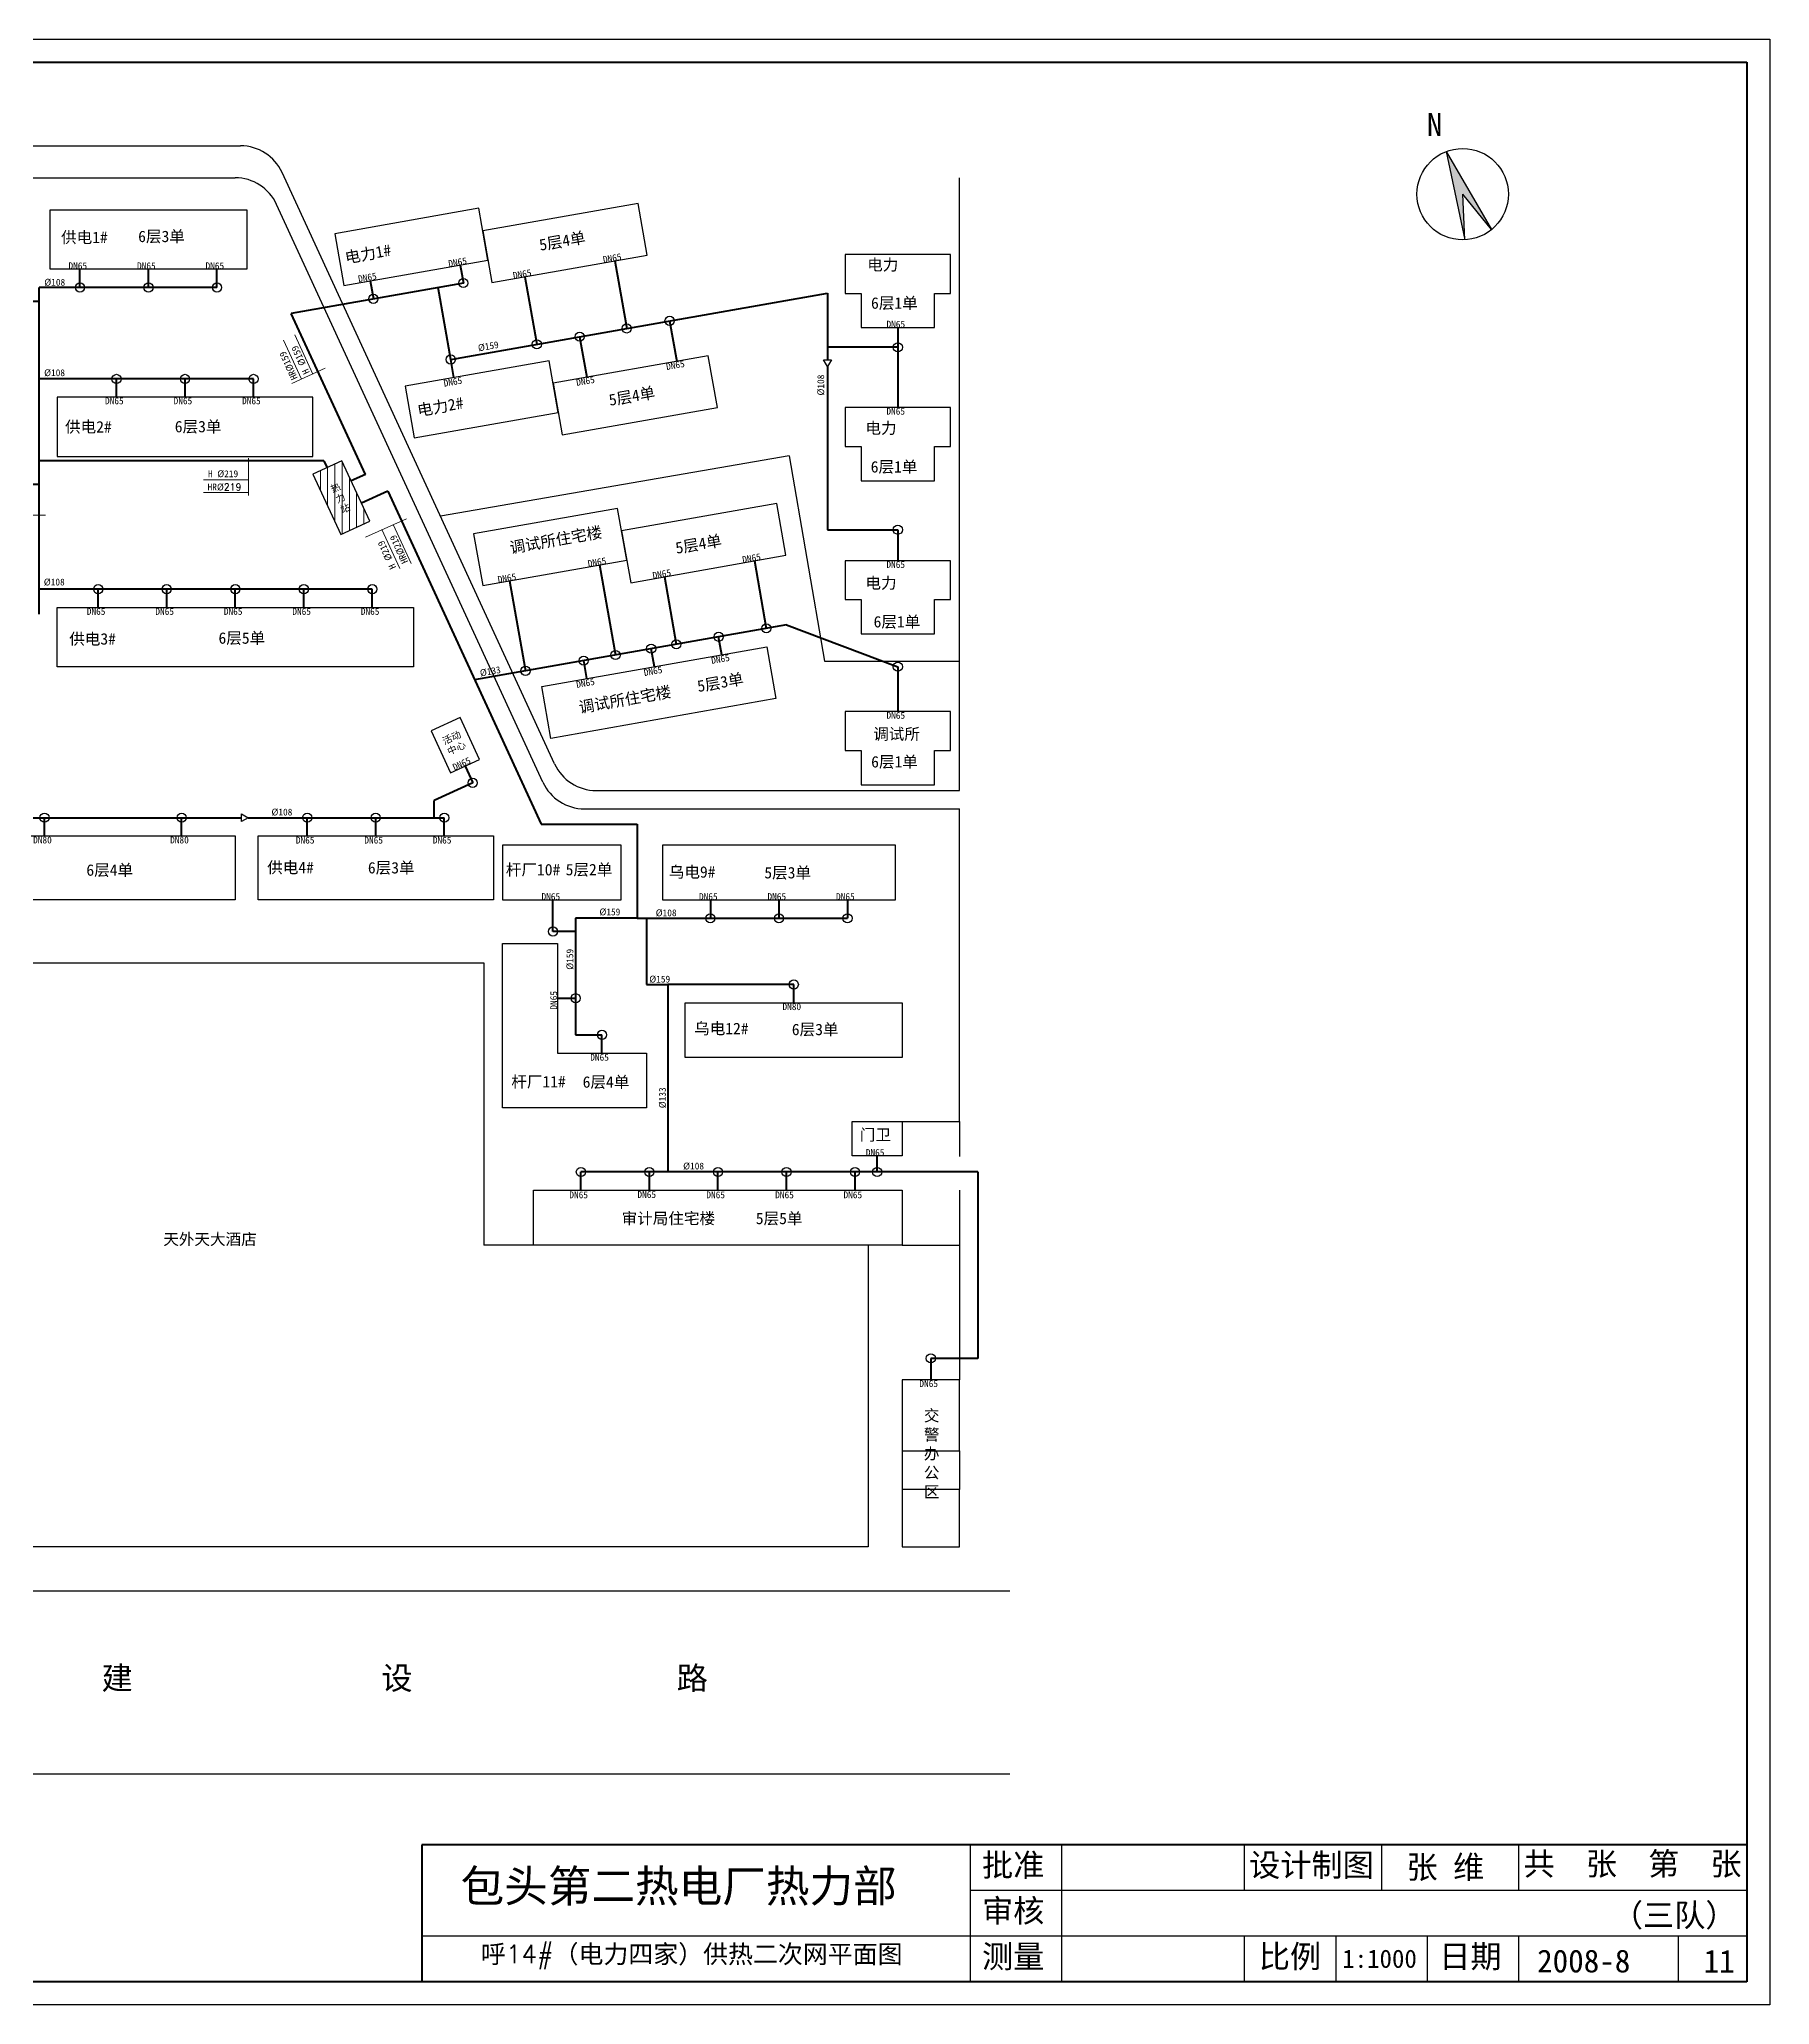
# Model space of a CAD drawing. Header units: millimetres. Extents: x 710 to 1314, y 285 to 715.
# Drawn here: x 935.4 to 1314.2, y 285.3 to 715.3 of the extents above; entities that cross this region are included whole.
import ezdxf

# ---------------------------------------------------------------- set-up
doc = ezdxf.new("R2010")
doc.units = ezdxf.units.MM
doc.layers.add('围栏', color=3, linetype='Continuous')
doc.layers.add('边线', color=1, linetype='Continuous')
doc.layers.add('标注', color=7, linetype='Continuous', lineweight=18)
doc.layers.add('管道', color=7, linetype='Continuous', lineweight=50)

msp = doc.modelspace()

# ---------------------------------------------------------------- hatches: boundary and pattern name
msp.add_hatch(color=256).paths.add_polyline_path([(1243.39, 690.8), (1247.46, 671.48), (1246.98, 681.47), (1253.32, 673.74)])
at = {"layer": '标注'}
h = msp.add_hatch(dxfattribs=at)
h.set_pattern_fill('ANSI31', color=256, scale=0.5, angle=45, style=0)
h.paths.add_polyline_path([(1001.39, 607.03), (1007.74, 609.96), (1001.67, 623.13), (995.32, 620.2)])
h.paths.add_polyline_path([(998.51, 617.67), (1001.05, 618.84), (1004.44, 611.48), (1001.9, 610.31)], flags=24)

# ---------------------------------------------------------------- linework, layer by layer
at = {"lineweight": 40}
for p, q in [((715.18, 710.35), (1309.18, 710.35)), ((1309.18, 710.35), (1309.18, 290.35)), ((1309.18, 320.35), (1019.18, 320.35)), ((1019.18, 320.35), (1019.18, 290.35)), ((1309.18, 290.35), (715.18, 290.35))]:
    msp.add_line(p, q, dxfattribs=at)
for p, q in [((900.82, 692.05), (979.47, 692.05)), ((1243.39, 690.8), (1247.46, 671.48)), ((1243.39, 690.8), (1253.32, 673.74)), ((900.82, 685.05), (978.29, 685.05)), ((1048.21, 556.8), (988.55, 686.23)), ((1066.48, 679.43), (1032.5, 673.44)), ((1068.47, 668.11), (1066.48, 679.43)), ((1247.46, 671.48), (1246.98, 681.47)), ((1253.32, 673.74), (1246.98, 681.47)), ((937.82, 678.05), (980.82, 678.05)), ((937.82, 665.05), (937.82, 678.05)), ((980.82, 678.05), (980.82, 665.05)), ((1045.65, 552.8), (987.37, 679.23)), ((1031.63, 678.37), (1000.12, 672.81)), ((1033.63, 667.04), (1031.63, 678.37)), ((1000.12, 672.81), (1002.11, 661.48)), ((1032.5, 673.44), (1034.5, 662.12)), ((1002.11, 661.48), (1033.63, 667.04)), ((1034.5, 662.12), (1068.47, 668.11)), ((1134.84, 668.27), (1111.84, 668.27)), ((1111.84, 668.27), (1111.84, 659.77)), ((1134.84, 659.77), (1134.84, 668.27)), ((980.82, 665.05), (937.82, 665.05)), ((1111.84, 659.77), (1115.34, 659.77)), ((1115.34, 659.77), (1115.34, 652.27)), ((1131.34, 659.77), (1134.84, 659.77)), ((1131.34, 652.27), (1131.34, 659.77)), ((1115.34, 652.27), (1131.34, 652.27)), ((1047, 645.03), (1015.48, 639.47)), ((1048.99, 633.71), (1047, 645.03)), ((1081.84, 646.1), (1047.87, 640.11)), ((1083.84, 634.77), (1081.84, 646.1)), ((939.32, 637.05), (939.32, 624.05)), ((995.32, 637.05), (939.32, 637.05)), ((995.32, 624.05), (995.32, 637.05)), ((1015.48, 639.47), (1017.48, 628.15)), ((1047.87, 640.11), (1049.86, 628.78)), ((1017.48, 628.15), (1048.99, 633.71)), ((1049.86, 628.78), (1083.84, 634.77)), ((1111.84, 634.77), (1111.84, 626.27)), ((1134.84, 634.77), (1111.84, 634.77)), ((1134.84, 626.27), (1134.84, 634.77)), ((939.32, 624.05), (995.32, 624.05)), ((1111.84, 626.27), (1115.34, 626.27)), ((1115.34, 626.27), (1115.34, 618.77)), ((1131.34, 618.77), (1131.34, 626.27)), ((1131.34, 626.27), (1134.84, 626.27)), ((1001.67, 623.13), (995.32, 620.2)), ((995.32, 620.2), (1001.39, 607.03)), ((1007.74, 609.96), (1001.67, 623.13)), ((1115.34, 618.77), (1131.34, 618.77)), ((1062, 612.71), (1030.49, 607.15)), ((1064, 601.39), (1062, 612.71)), ((1096.85, 613.78), (1062.87, 607.79)), ((1098.84, 602.45), (1096.85, 613.78)), ((1001.39, 607.03), (1007.74, 609.96)), ((1030.49, 607.15), (1032.49, 595.83)), ((1062.87, 607.79), (1064.87, 596.46)), ((1064.87, 596.46), (1098.84, 602.45)), ((1032.49, 595.83), (1064, 601.39)), ((1134.84, 601.27), (1111.84, 601.27)), ((1111.84, 601.27), (1111.84, 592.77)), ((1134.84, 592.77), (1134.84, 601.27)), ((939.32, 591.05), (1017.32, 591.05)), ((939.32, 578.05), (939.32, 591.05)), ((1017.32, 591.05), (1017.32, 578.05)), ((1111.84, 592.77), (1115.34, 592.77)), ((1115.34, 592.77), (1115.34, 585.27)), ((1131.34, 592.77), (1134.84, 592.77)), ((1131.34, 585.27), (1131.34, 592.77)), ((1115.34, 585.27), (1131.34, 585.27)), ((1045.43, 573.74), (1094.67, 582.42)), ((1094.67, 582.42), (1096.66, 571.1)), ((1017.32, 578.05), (939.32, 578.05)), ((1047.42, 562.41), (1045.43, 573.74)), ((1096.66, 571.1), (1047.42, 562.41)), ((1111.84, 568.27), (1111.84, 559.77)), ((1134.84, 568.27), (1111.84, 568.27)), ((1134.84, 559.77), (1134.84, 568.27)), ((1027.56, 566.98), (1021.2, 564.05)), ((1021.2, 564.05), (1025.44, 554.85)), ((1031.8, 557.78), (1027.56, 566.98)), ((1111.84, 559.77), (1115.34, 559.77)), ((1115.34, 559.77), (1115.34, 552.27)), ((1131.34, 552.27), (1131.34, 559.77)), ((1131.34, 559.77), (1134.84, 559.77)), ((1025.44, 554.85), (1031.8, 557.78)), ((1057.3, 550.99), (1136.82, 550.99)), ((1115.34, 552.27), (1131.34, 552.27)), ((1054.74, 546.99), (1136.82, 546.99)), ((920.82, 541.05), (978.32, 541.05)), ((978.32, 541.05), (978.32, 527.05)), ((983.32, 527.05), (983.32, 541.05)), ((983.32, 541.05), (1034.82, 541.05)), ((1034.82, 541.05), (1034.82, 527.05)), ((1062.82, 539.05), (1036.82, 539.05)), ((1036.82, 539.05), (1036.82, 527.05)), ((1062.82, 527.05), (1062.82, 539.05)), ((1122.82, 539.05), (1071.82, 539.05)), ((1071.82, 539.05), (1071.82, 527.05)), ((1122.82, 527.05), (1122.82, 539.05)), ((978.32, 527.05), (920.82, 527.05)), ((1034.82, 527.05), (983.32, 527.05)), ((1036.82, 527.05), (1062.82, 527.05)), ((1071.82, 527.05), (1122.82, 527.05)), ((1036.82, 517.55), (1048.82, 517.55)), ((1036.82, 481.55), (1036.82, 517.55)), ((1048.82, 517.55), (1048.82, 493.55)), ((1076.82, 504.55), (1124.32, 504.55)), ((1076.82, 492.55), (1076.82, 504.55)), ((1124.32, 504.55), (1124.32, 492.55)), ((1048.82, 493.55), (1068.32, 493.55)), ((1068.32, 493.55), (1068.32, 481.55)), ((1124.32, 492.55), (1076.82, 492.55)), ((1068.32, 481.55), (1036.82, 481.55)), ((1113.32, 471.05), (1113.32, 478.55)), ((1113.32, 478.55), (1124.32, 478.55)), ((1124.32, 478.55), (1124.32, 471.05)), ((1124.32, 471.05), (1113.32, 471.05)), ((1043.62, 451.55), (1043.62, 463.55)), ((1043.62, 463.55), (1124.32, 463.55)), ((1124.32, 463.55), (1124.32, 451.55)), ((1124.32, 451.55), (1043.62, 451.55)), ((1136.82, 422.05), (1124.32, 422.05)), ((1124.32, 422.05), (1124.32, 406.55)), ((1136.82, 406.55), (1136.82, 422.05)), ((1124.32, 406.55), (1136.82, 406.55)), ((1136.82, 398.05), (1124.32, 398.05)), ((1124.32, 398.05), (1124.32, 385.55)), ((1136.82, 385.55), (1136.82, 398.05)), ((1124.32, 385.55), (1136.82, 385.55)), ((900.82, 375.88), (1147.84, 375.88)), ((900.82, 335.88), (1147.84, 335.88)), ((1139.18, 320.35), (1139.18, 290.35)), ((1159.18, 320.35), (1159.18, 290.35)), ((1199.18, 320.35), (1199.18, 310.35)), ((1229.22, 320.35), (1229.22, 310.35)), ((1259.18, 320.35), (1259.18, 310.35)), ((1309.18, 310.35), (1139.18, 310.35)), ((1309.18, 300.35), (1019.18, 300.35)), ((1199.18, 300.35), (1199.18, 290.35)), ((1219.18, 300.35), (1219.18, 290.35)), ((1239.18, 300.35), (1239.18, 290.35)), ((1259.18, 300.35), (1259.18, 290.35)), ((1294.18, 300.35), (1294.18, 290.35))]:
    msp.add_line(p, q)
for points in [[(1107.94, 643.75), (1107.08, 645.25), (1108.81, 645.25)], [(981.15, 545.05), (979.65, 544.18), (979.65, 545.91)]]:
    msp.add_lwpolyline(points, close=True)
for centre, radius in [((1246.98, 681.47), 10), ((1028.24, 662.03), 1), ((944.32, 661.05), 1), ((959.32, 661.05), 1), ((974.32, 661.05), 1), ((1008.54, 658.56), 1), ((1073.38, 653.75), 1), ((1044.32, 648.62), 1), ((1053.69, 650.27), 1), ((1064.01, 652.09), 1), ((1025.49, 645.3), 1), ((1123.34, 647.96), 1), ((952.32, 641.05), 1), ((967.32, 641.05), 1), ((982.32, 641.05), 1), ((1123.34, 608.04), 1), ((948.32, 595.05), 1), ((963.32, 595.05), 1), ((978.32, 595.05), 1), ((993.32, 595.05), 1), ((1008.32, 595.05), 1), ((1084.12, 584.63), 1), ((1094.54, 586.46), 1), ((1061.54, 580.64), 1), ((1069.35, 582.02), 1), ((1074.84, 582.99), 1), ((1041.85, 577.17), 1), ((1054.58, 579.42), 1), ((1123.34, 578.09), 1), ((1030.29, 552.68), 1), ((936.57, 545.05), 1), ((966.57, 545.05), 1), ((994.07, 545.05), 1), ((1009.07, 545.05), 1), ((1024.07, 545.05), 1), ((1047.86, 520.14), 1), ((1082.32, 523.05), 1), ((1097.32, 523.05), 1), ((1112.32, 523.05), 1), ((1100.57, 508.55), 1), ((1052.82, 505.55), 1), ((1058.57, 497.55), 1), ((1053.97, 467.55), 1), ((1068.97, 467.55), 1), ((1083.97, 467.55), 1), ((1098.97, 467.55), 1), ((1113.97, 467.55), 1), ((1118.82, 467.55), 1), ((1130.57, 426.75), 1)]:
    msp.add_circle(centre, radius)
for centre, start, end in [((979.47, 682.05), 24.7485, 90), ((978.29, 675.05), 24.7485, 90), ((1057.3, 560.99), 204.7485, 270), ((1054.74, 556.99), 204.7485, 270)]:
    msp.add_arc(centre, 10, start, end)
at = {"layer": '围栏'}
for p, q in [((1136.82, 550.99), (1136.82, 685.05)), ((1099.58, 624.2), (1023.21, 611.05)), ((1099.58, 624.2), (1107.31, 579.29)), ((1107.31, 579.29), (1136.82, 579.27)), ((1136.82, 478.55), (1136.82, 546.99)), ((902.32, 513.31), (1032.69, 513.31)), ((1032.69, 513.31), (1032.69, 451.55)), ((1124.32, 478.55), (1136.82, 478.55)), ((1136.82, 478.55), (1136.82, 470.91)), ((1136.82, 463.55), (1136.82, 422.05)), ((1043.62, 451.55), (1032.69, 451.55)), ((1116.83, 451.55), (1116.83, 385.55)), ((1124.32, 451.55), (1136.82, 451.55)), ((1124.32, 406.55), (1124.32, 398.05)), ((1136.82, 406.55), (1136.82, 398.05)), ((1116.83, 385.55), (902.32, 385.55))]:
    msp.add_line(p, q, dxfattribs=at)
at = {"layer": '标注'}
for p, q in [((992.82, 640.98), (988.88, 649.53)), ((995.28, 642.11), (991.34, 650.66)), ((997.97, 643.38), (990.72, 640.02)), ((981.19, 615.54), (981.19, 623.71)), ((971.36, 618.94), (981.19, 618.94)), ((971.36, 616.23), (981.19, 616.23)), ((936.78, 611.27), (928.54, 611.27)), ((1015.82, 610.44), (1006.81, 606.42)), ((1014.37, 599.56), (1010.43, 608.1)), ((1016.83, 600.69), (1012.89, 609.23))]:
    msp.add_line(p, q, dxfattribs=at)
at = {"layer": '管道'}
for p, q in [((1061.41, 666.86), (1064.01, 652.09)), ((944.32, 661.05), (944.32, 665.05)), ((959.32, 661.05), (959.32, 665.05)), ((974.32, 661.05), (974.32, 665.05)), ((1007.85, 662.5), (1008.54, 658.56)), ((1027.54, 665.97), (1028.24, 662.03)), ((1041.71, 663.39), (1044.32, 648.62)), ((914.32, 658.05), (935.42, 658.05)), ((935.42, 589.58), (935.42, 661.05)), ((974.32, 661.05), (935.42, 661.05)), ((1028.24, 662.03), (990.55, 655.38)), ((1025.49, 645.3), (1022.71, 661.05)), ((1025.49, 645.3), (1107.94, 659.84)), ((1107.94, 659.84), (1107.94, 645.25)), ((1006.79, 620.15), (990.55, 655.38)), ((1073.38, 653.75), (1074.95, 644.88)), ((1053.69, 650.27), (1055.25, 641.41)), ((1123.34, 652.27), (1123.34, 647.96)), ((1026.18, 641.36), (1025.49, 645.3)), ((1123.34, 647.96), (1107.94, 647.96)), ((1123.34, 647.96), (1123.34, 634.77)), ((982.32, 641.05), (935.42, 641.05)), ((952.32, 637.05), (952.32, 641.05)), ((967.32, 637.05), (967.32, 641.05)), ((982.32, 637.05), (982.32, 641.05)), ((1107.94, 643.75), (1107.94, 608.04)), ((997.73, 623.09), (935.42, 623.09)), ((997.73, 623.09), (998.41, 621.62)), ((1006.79, 620.15), (1003.7, 618.73)), ((914.32, 618.05), (935.42, 618.05)), ((1011.68, 616.46), (1005.96, 613.83)), ((1011.68, 616.46), (1045.25, 543.65)), ((1107.94, 608.04), (1123.34, 608.04)), ((1123.34, 608.04), (1123.34, 601.27)), ((1058.07, 600.34), (1061.54, 580.64)), ((1072.24, 597.76), (1074.84, 582.99)), ((1091.94, 601.23), (1094.54, 586.46)), ((1008.32, 595.05), (935.42, 595.05)), ((948.32, 591.05), (948.32, 595.05)), ((963.32, 591.05), (963.32, 595.05)), ((978.32, 591.05), (978.32, 595.05)), ((993.32, 591.05), (993.32, 595.05)), ((1008.32, 591.05), (1008.32, 595.05)), ((1038.37, 596.87), (1041.85, 577.17)), ((1098.96, 587.24), (1030.7, 575.21)), ((1098.96, 587.24), (1123.34, 578.09)), ((1070.05, 578.08), (1069.35, 582.02)), ((1084.82, 580.69), (1084.12, 584.63)), ((1055.27, 575.48), (1054.58, 579.42)), ((1123.34, 578.09), (1123.34, 568.27)), ((1028.62, 556.31), (1030.29, 552.68)), ((1030.29, 552.68), (1021.85, 548.79)), ((1021.85, 545.05), (1021.85, 548.79)), ((923.82, 545.05), (979.65, 545.05)), ((936.57, 541.05), (936.57, 545.05)), ((966.57, 541.05), (966.57, 545.05)), ((981.15, 545.05), (1024.07, 545.05)), ((994.07, 541.05), (994.07, 545.05)), ((1009.07, 541.05), (1009.07, 545.05)), ((1024.07, 541.05), (1024.07, 545.05)), ((1045.25, 543.65), (1066.3, 543.65)), ((1066.3, 543.65), (1066.3, 523.05)), ((1047.86, 520.14), (1047.86, 527.05)), ((1082.32, 527.05), (1082.32, 523.05)), ((1097.32, 527.05), (1097.32, 523.05)), ((1112.32, 527.05), (1112.32, 523.05)), ((1066.3, 523.05), (1052.82, 523.05)), ((1052.82, 523.05), (1052.82, 497.55)), ((1066.3, 523.05), (1112.32, 523.05)), ((1068.35, 523.05), (1068.35, 508.55)), ((1052.82, 520.14), (1047.86, 520.14)), ((1068.35, 508.55), (1073.02, 508.55)), ((1100.57, 508.55), (1073.02, 508.55)), ((1073.02, 508.55), (1073.02, 467.55)), ((1100.57, 504.55), (1100.57, 508.55)), ((1048.82, 505.55), (1052.82, 505.55)), ((1052.82, 497.55), (1058.57, 497.55)), ((1058.57, 493.55), (1058.57, 497.55)), ((1118.82, 467.55), (1118.82, 471.05)), ((1053.97, 463.55), (1053.97, 467.55)), ((1140.88, 467.55), (1053.97, 467.55)), ((1068.97, 463.55), (1068.97, 467.55)), ((1083.97, 463.55), (1083.97, 467.55)), ((1098.97, 463.55), (1098.97, 467.55)), ((1113.97, 463.55), (1113.97, 467.55)), ((1140.88, 467.55), (1140.88, 426.75)), ((1140.88, 426.75), (1130.57, 426.75)), ((1130.57, 426.75), (1130.57, 422.05))]:
    msp.add_line(p, q, dxfattribs=at)
at = {"layer": '边线'}
for p, q in [((710.18, 715.35), (1314.18, 715.35)), ((1314.18, 715.35), (1314.18, 285.35)), ((1314.18, 285.35), (710.18, 285.35))]:
    msp.add_line(p, q, dxfattribs=at)

# ---------------------------------------------------------------- texts
at = {"attachment_point": 1}
for s, insert, char_height, width in [('N', (1239.13, 699.21), 5, 13.437), ('{\\fFangSong_GB2312|b0|i0|c134|p49;批准}', (1141.77, 318.41), 5, 88.5221), ('{\\fFangSong_GB2312|b0|i0|c134|p49;设计制图}', (1200.24, 318.41), 5, 88.5221), ('{\\fFangSong_GB2312|b0|i0|c134|p49;共  张  第  张}', (1260.32, 318.68), 5, 88.5221), ('{\\fSimHei|b0|i0|c134|p2;包头第二热电厂热力部}', (1027.63, 314.81), 7, 133.3392), ('{\\fFangSong_GB2312|b0|i0|c134|p49;审核}', (1141.77, 308.41), 5, 88.5221), ('{\\fSimSun|b0|i0|c134|p6;\\H0.8x;呼\\Ftxt.shx|c0;14\\Ftxt.shx|c1;#\\fSimSun|b0|i0|c134|p6;（电力四家）\\fSimSun|b0|i0|c134|p54;供热二次网平面图}', (1032.08, 298.43), 5, 145.2356), ('{\\fFangSong_GB2312|b0|i0|c134|p49;测量}', (1141.77, 298.41), 5, 88.5221), ('{\\fFangSong_GB2312|b0|i0|c134|p49;比例}', (1202.36, 298.41), 5, 88.5221), ('{\\fFangSong_GB2312|b0|i0|c134|p49;日期}', (1241.85, 298.41), 5, 88.5221)]:
    msp.add_mtext(s, dxfattribs=dict(at, insert=insert, char_height=char_height, width=width))
at = {"layer": '标注', "attachment_point": 1}
for s, insert, char_height, width in [('{\\fSimSun|b0|i0|c134|p54;供电}1#', (940.18, 673.27), 2.5, 12.0726), ('6{\\fSimSun|b0|i0|c134|p54;层}3{\\fSimSun|b0|i0|c134|p54;单}', (957.07, 673.48), 2.5, 15.1881), ('DN65', (941.81, 666.55), 1.5, 6.3469), ('DN65', (956.82, 666.55), 1.5, 6.3469), ('DN65', (971.81, 666.55), 1.5, 6.3469), ('{\\fSimSun|b0|i0|c134|p54;电力}', (1116.64, 667.28), 2.5, 19.061), ('%%C108', (936.52, 662.95), 1.5, 9.9494), ('6{\\fSimSun|b0|i0|c134|p54;层}1{\\fSimSun|b0|i0|c134|p54;单}', (1117.48, 658.9), 2.5, 15.1881), ('DN65', (1120.86, 653.77), 1.5, 6.3469), ('%%C108', (936.48, 643.15), 1.5, 9.9494), ('DN65', (949.81, 637), 1.5, 6.3469), ('DN65', (964.82, 637), 1.5, 6.3469), ('DN65', (979.81, 637), 1.5, 6.3469), ('{\\fSimSun|b0|i0|c134|p54;供电}2#', (941.06, 631.82), 2.5, 12.0726), ('6{\\fSimSun|b0|i0|c134|p54;层}3{\\fSimSun|b0|i0|c134|p54;单}', (965.08, 631.87), 2.5, 15.1881), ('DN65', (1120.84, 634.73), 1.5, 6.3469), ('{\\fSimSun|b0|i0|c134|p54;电力}', (1116.26, 631.55), 2.5, 19.061), ('H %%C219', (972.34, 621.05), 1.5, 11.8997), ('6{\\fSimSun|b0|i0|c134|p54;层}1{\\fSimSun|b0|i0|c134|p54;单}', (1117.41, 623.07), 2.5, 15.1881), ('HR%%C{\\Ftxt.shx|c1;219}', (972.26, 618.15), 1.5, 11.9811), ('{\\fSimSun|b0|i0|c134|p54;电力}', (1116.26, 597.67), 2.5, 19.061), ('DN65', (1120.84, 601.2), 1.5, 6.3469), ('%%C108', (936.41, 597.36), 1.5, 9.9494), ('DN65', (945.82, 590.93), 1.5, 6.3469), ('DN65', (960.83, 590.93), 1.5, 6.3469), ('DN65', (975.82, 590.93), 1.5, 6.3469), ('DN65', (990.81, 590.93), 1.5, 6.3469), ('DN65', (1005.8, 590.93), 1.5, 6.3469), ('6{\\fSimSun|b0|i0|c134|p54;层}1{\\fSimSun|b0|i0|c134|p54;单}', (1118.04, 589.17), 2.5, 15.1881), ('{\\fSimSun|b0|i0|c134|p54;供电}3#', (941.98, 585.42), 2.5, 12.0726), ('6{\\fSimSun|b0|i0|c134|p54;层}5{\\fSimSun|b0|i0|c134|p54;单}', (974.65, 585.61), 2.5, 15.1881), ('DN65', (1120.86, 568.18), 1.5, 6.3469), ('{\\fSimSun|b0|i0|c134|p54;调试所}', (1117.95, 564.61), 2.5, 10.4389), ('6{\\fSimSun|b0|i0|c134|p54;层}1{\\fSimSun|b0|i0|c134|p54;单}', (1117.51, 558.53), 2.5, 15.1881), ('%%C108', (986.24, 547.03), 1.5, 9.9494), ('DN80', (934.08, 540.91), 1.5, 6.3469), ('DN80', (964.07, 540.91), 1.5, 6.3469), ('DN65', (991.58, 540.89), 1.5, 6.3469), ('DN65', (1006.57, 540.89), 1.5, 6.3469), ('DN65', (1021.56, 540.89), 1.5, 6.3469), ('6{\\fSimSun|b0|i0|c134|p54;层}4{\\fSimSun|b0|i0|c134|p54;单}', (945.73, 534.85), 2.5, 15.1881), ('{\\fSimSun|b0|i0|c134|p54;供电}4#', (985.31, 535.4), 2.5, 12.0726), ('6{\\fSimSun|b0|i0|c134|p54;层}3{\\fSimSun|b0|i0|c134|p54;单}', (1007.35, 535.35), 2.5, 15.1881), ('{\\fSimSun|b0|i0|c134|p54;杆厂}10#', (1037.54, 534.93), 2.5, 15.7904), ('5{\\fSimSun|b0|i0|c134|p54;层}2{\\fSimSun|b0|i0|c134|p54;单}', (1050.64, 534.95), 2.5, 15.1881), ('{\\fSimSun|b0|i0|c134|p54;乌电}9#', (1073.21, 534.43), 2.5, 15.7904), ('5{\\fSimSun|b0|i0|c134|p54;层}3{\\fSimSun|b0|i0|c134|p54;单}', (1094.12, 534.27), 2.5, 15.1881), ('DN65', (1045.35, 528.55), 1.5, 6.3469), ('%%C159', (1058.03, 525.19), 1.5, 9.9494), ('%%C108', (1070.34, 524.99), 1.5, 9.9494), ('DN65', (1079.82, 528.55), 1.5, 6.3469), ('DN65', (1094.81, 528.55), 1.5, 6.3469), ('DN65', (1109.82, 528.55), 1.5, 6.3469), ('%%C159', (1068.94, 510.48), 1.5, 9.9494), ('DN80', (1098.09, 504.45), 1.5, 6.3469), ('{\\fSimSun|b0|i0|c134|p54;乌电}12#', (1078.76, 500.18), 2.5, 15.7904), ('6{\\fSimSun|b0|i0|c134|p54;层}3{\\fSimSun|b0|i0|c134|p54;单}', (1100.14, 499.97), 2.5, 15.1881), ('DN65', (1056.02, 493.38), 1.5, 6.3469), ('{\\fSimSun|b0|i0|c134|p54;杆厂}11#', (1038.74, 488.54), 2.5, 15.7904), ('6{\\fSimSun|b0|i0|c134|p54;层}4{\\fSimSun|b0|i0|c134|p54;单}', (1054.36, 488.48), 2.5, 15.1881), ('{\\fSimSun|b0|i0|c134|p54;门卫}', (1115.02, 476.93), 2.5, 7.4771), ('%%C108', (1076.35, 469.59), 1.5, 9.9494), ('DN65', (1116.33, 472.55), 1.5, 6.3469), ('DN65', (1051.44, 463.28), 1.5, 6.3469), ('DN65', (1066.35, 463.36), 1.5, 6.3469), ('DN65', (1081.43, 463.28), 1.5, 6.3469), ('DN65', (1096.5, 463.28), 1.5, 6.3469), ('DN65', (1111.45, 463.28), 1.5, 6.3469), ('{\\fSimSun|b0|i0|c134|p54;审计局住宅楼}', (1062.88, 458.63), 2.5, 28.1079), ('5{\\fSimSun|b0|i0|c134|p54;层}5{\\fSimSun|b0|i0|c134|p54;单}', (1092.26, 458.62), 2.5, 15.1881), ('{\\fSimSun|b0|i0|c134|p54;天外天大酒店}', (962.56, 454.08), 2.5, 52.361), ('DN65', (1128.06, 421.99), 1.5, 6.3469), ('{\\fSimSun|b0|i0|c134|p54;交警办公区}', (1129.04, 415.5), 2.5, 4.0425), ('{\\fSimSun|b0|i0|c134|p54;建                设                 路}', (949.06, 359.32), 5, 161.8586), ('{\\fKaiTi_GB2312|b0|i0|c134|p49;张 维}', (1234.67, 317.96), 5, 30.3874), ('{\\fKaiTi_GB2312|b0|i0|c134|p49;（三队）}', (1279.64, 307.43), 5, 30.3874), ('{\\H0.8x;1:1000}', (1220.62, 297.41), 5, 42.6517), ('2008-8', (1263.27, 297.41), 5, 42.6517), ('11', (1299.71, 297.36), 5, 42.6517)]:
    msp.add_mtext(s, dxfattribs=dict(at, insert=insert, char_height=char_height, width=width))
for s, insert, char_height, width, rotation in [('5{\\fSimSun|b0|i0|c134|p54;层}4{\\fSimSun|b0|i0|c134|p54;单}', (1044.65, 671.55), 2.5, 12.2796, 10), ('{\\fSimSun|b0|i0|c134|p54;电力}1#', (1002.12, 668.76), 2.5, 14.455, 10), ('DN65', (1024.84, 666.97), 1.5, 5.8057, 10), ('DN65', (1058.68, 667.86), 1.5, 5.8057, 10), ('DN65', (1005.09, 663.64), 1.5, 5.8057, 10), ('DN65', (1038.98, 664.38), 1.5, 5.8057, 10), ('HR%%C159', (990.65, 640.63), 1.5, 13.5629, 114.7485), ('H %%C159', (993.28, 641.86), 1.5, 13.5393, 114.7485), ('%%C159', (1031.32, 648.55), 1.5, 9.886, 10), ('DN65', (1072.5, 644.45), 1.5, 10.7317, 10), ('DN65', (1023.81, 640.8), 1.5, 5.8057, 10), ('DN65', (1052.82, 640.98), 1.5, 10.7129, 10), ('%%C108', (1105.72, 637.41), 1.5, 13.0374, 90), ('{\\fSimSun|b0|i0|c134|p54;电力}2#', (1017.95, 635.33), 2.5, 14.455, 10), ('5{\\fSimSun|b0|i0|c134|p54;层}4{\\fSimSun|b0|i0|c134|p54;单}', (1059.89, 637.62), 2.5, 12.2796, 10), ('{\\fSimSun|b0|i0|c134|p54;热力站}', (999.01, 617.48), 1.5, 1.2841, 24.7485), ('HR%%C219', (1014.83, 600.44), 1.5, 13.5393, 114.7485), ('{\\fSimSun|b0|i0|c134|p54;调试所住宅楼}', (1038.18, 605.3), 2.5, 24.5278, 10), ('5{\\fSimSun|b0|i0|c134|p54;层}4{\\fSimSun|b0|i0|c134|p54;单}', (1074.47, 605.25), 2.5, 12.2796, 10), ('H %%C219', (1012.2, 599.2), 1.5, 13.5629, 114.7485), ('DN65', (1089.17, 602.22), 1.5, 5.8057, 10), ('DN65', (1035.64, 597.86), 1.5, 5.8057, 10), ('DN65', (1055.35, 601.34), 1.5, 5.8057, 10), ('DN65', (1069.53, 598.76), 1.5, 5.8057, 10), ('DN65', (1082.37, 580.15), 1.5, 5.8057, 10), ('%%C133', (1031.75, 577.42), 1.5, 9.886, 10), ('DN65', (1067.62, 577.5), 1.5, 5.8057, 10), ('5{\\fSimSun|b0|i0|c134|p54;层}3{\\fSimSun|b0|i0|c134|p54;单}', (1079.24, 575), 2.5, 12.2796, 10), ('DN65', (1052.83, 574.9), 1.5, 5.8057, 10), ('{\\fSimSun|b0|i0|c134|p54;调试所住宅楼}', (1053.31, 570.38), 2.5, 24.5278, 10), ('{\\fSimSun|b0|i0|c134|p54;活动中心}', (1023.47, 562.35), 1.5, 5.1305, 24.7485), ('DN65', (1025.7, 556.68), 1.5, 6.6344, 24.7485), ('%%C159', (1050.8, 511.78), 1.5, 13.0374, 90), ('DN65', (1047.26, 503.05), 1.5, 3.133, 90), ('%%C133', (1071.06, 481.48), 1.5, 13.0374, 90)]:
    msp.add_mtext(s, dxfattribs=dict(at, insert=insert, char_height=char_height, width=width, rotation=rotation))

doc.saveas('drawing.dxf')
